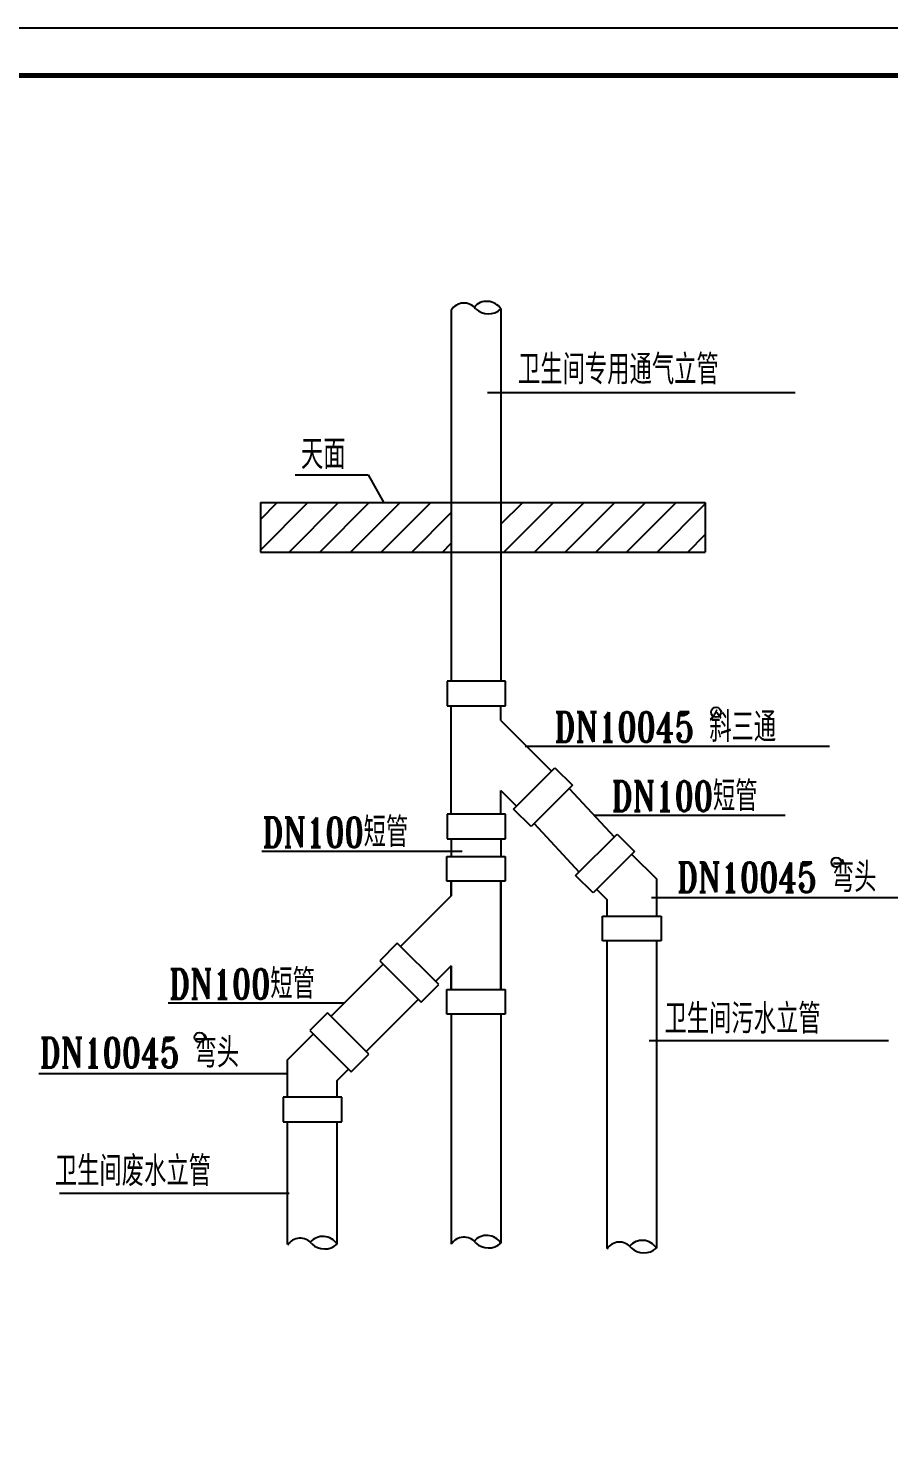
# Model space of a CAD drawing. Extents: x 1000 to 47721, y 1000 to 6465.
# Drawn here: x 1225.9 to 1364.7, y 1227.1 to 1454.1 of the extents above; entities that cross this region are included whole.
import ezdxf

# ---------------------------------------------------------------- set-up
doc = ezdxf.new("R2010")
doc.units = 0
doc.header["$LTSCALE"] = 35
doc.header["$MEASUREMENT"] = 0
doc.layers.add('0P', color=7, linetype='Continuous')
doc.layers.add('图框', color=135, linetype='Continuous')
doc.styles.add('HZTXT0', font='romant', dxfattribs={"width": 0.75, "bigfont": 'HZTXT0'})

msp = doc.modelspace()

# ---------------------------------------------------------------- linework, layer by layer
at = {"color": 0}
for p, q in [((1263.323, 1369.84), (1271.003, 1377.519)), ((1263.323, 1374.79), (1266.053, 1377.519)), ((1267.952, 1369.519), (1275.952, 1377.519)), ((1272.902, 1369.519), (1280.902, 1377.519)), ((1277.852, 1369.519), (1285.852, 1377.519)), ((1282.802, 1369.519), (1290.802, 1377.519)), ((1287.751, 1369.519), (1294.13, 1375.898)), ((1302.13, 1373.999), (1305.651, 1377.519)), ((1302.601, 1369.519), (1310.601, 1377.519)), ((1307.55, 1369.519), (1315.55, 1377.519)), ((1312.5, 1369.519), (1320.5, 1377.519)), ((1317.45, 1369.519), (1325.45, 1377.519)), ((1322.4, 1369.519), (1330.4, 1377.519)), ((1327.349, 1369.519), (1335.102, 1377.272)), ((1332.299, 1369.519), (1335.102, 1372.322)), ((1292.701, 1369.519), (1294.13, 1370.948))]:
    msp.add_line(p, q, dxfattribs=at)
at = {"layer": '0P', "color": 2}
for p, q in [((1294.13, 1408.565), (1294.13, 1348.696)), ((1302.13, 1408.737), (1302.13, 1348.696)), ((1302.88, 1348.696), (1293.435, 1348.696)), ((1293.435, 1348.696), (1293.435, 1344.696)), ((1302.88, 1344.696), (1302.88, 1348.696)), ((1293.435, 1344.696), (1302.88, 1344.696)), ((1294.13, 1327.244), (1294.13, 1344.696)), ((1302.13, 1342.353), (1302.13, 1344.696)), ((1304.171, 1328.037), (1310.849, 1334.715)), ((1310.849, 1334.715), (1313.677, 1331.887)), ((1302.13, 1331.047), (1304.657, 1328.523)), ((1302.13, 1327.244), (1302.13, 1331.047)), ((1313.677, 1331.887), (1306.999, 1325.208)), ((1313.144, 1331.353), (1320.39, 1323.541)), ((1306.999, 1325.208), (1304.171, 1328.037)), ((1302.88, 1327.244), (1293.435, 1327.244)), ((1293.435, 1327.244), (1293.435, 1323.244)), ((1302.88, 1323.244), (1302.88, 1327.244)), ((1307.487, 1325.696), (1314.733, 1317.884)), ((1314.186, 1317.338), (1320.865, 1324.016)), ((1320.865, 1324.016), (1323.693, 1321.188)), ((1293.435, 1323.244), (1302.88, 1323.244)), ((1294.13, 1323.172), (1294.13, 1320.385)), ((1302.13, 1323.343), (1302.13, 1320.385)), ((1323.693, 1321.188), (1317.015, 1314.509)), ((1293.38, 1320.385), (1302.825, 1320.385)), ((1293.38, 1316.385), (1293.38, 1320.385)), ((1302.825, 1320.385), (1302.825, 1316.385)), ((1323.243, 1320.737), (1327.223, 1316.763)), ((1317.015, 1314.509), (1314.186, 1317.338)), ((1327.223, 1316.763), (1327.223, 1310.77)), ((1302.825, 1316.385), (1293.38, 1316.385)), ((1294.13, 1314.042), (1294.13, 1316.385)), ((1294.13, 1316.385), (1294.13, 1314.042)), ((1302.13, 1298.933), (1302.13, 1316.385)), ((1302.13, 1316.385), (1302.13, 1298.933)), ((1317.586, 1315.081), (1319.223, 1313.446)), ((1319.223, 1313.446), (1319.223, 1310.77)), ((1318.528, 1310.77), (1327.973, 1310.77)), ((1318.528, 1306.77), (1318.528, 1310.77)), ((1327.973, 1310.77), (1327.973, 1306.77)), ((1285.412, 1306.404), (1282.583, 1303.576)), ((1292.09, 1299.726), (1285.412, 1306.404)), ((1327.973, 1306.77), (1318.528, 1306.77)), ((1319.223, 1306.77), (1319.223, 1257.212)), ((1327.223, 1306.77), (1327.223, 1257.212)), ((1274.713, 1294.577), (1283.153, 1303.006)), ((1282.583, 1303.576), (1289.261, 1296.897)), ((1282.583, 1303.576), (1289.261, 1296.897)), ((1294.13, 1302.735), (1291.604, 1300.212)), ((1294.13, 1298.933), (1294.13, 1302.735)), ((1294.13, 1302.735), (1294.13, 1298.933)), ((1289.261, 1296.897), (1292.09, 1299.726)), ((1293.38, 1298.933), (1302.825, 1298.933)), ((1293.38, 1294.933), (1293.38, 1298.933)), ((1302.825, 1298.933), (1302.825, 1294.933)), ((1280.37, 1288.92), (1288.81, 1297.349)), ((1274.142, 1295.148), (1271.313, 1292.32)), ((1280.82, 1288.47), (1274.142, 1295.148)), ((1302.825, 1294.933), (1293.38, 1294.933)), ((1294.13, 1294.933), (1294.13, 1257.837)), ((1302.13, 1294.933), (1302.13, 1258.016)), ((1267.7, 1287.572), (1271.883, 1291.75)), ((1271.313, 1292.32), (1277.992, 1285.641)), ((1267.7, 1281.561), (1267.7, 1287.572)), ((1277.992, 1285.641), (1280.82, 1288.47)), ((1275.7, 1284.255), (1277.54, 1286.093)), ((1275.7, 1281.561), (1275.7, 1284.255)), ((1267.016, 1281.561), (1267.016, 1277.561)), ((1276.461, 1281.561), (1267.016, 1281.561)), ((1276.461, 1277.561), (1276.461, 1281.561)), ((1267.016, 1277.561), (1276.461, 1277.561)), ((1267.7, 1257.852), (1267.7, 1277.561)), ((1275.7, 1257.852), (1275.7, 1277.561))]:
    msp.add_line(p, q, dxfattribs=at)
at = {"layer": '0P'}
for p, q in [((1299.969, 1395.254), (1349.581, 1395.254)), ((1268.937, 1381.955), (1280.732, 1381.955)), ((1280.732, 1381.955), (1283.229, 1377.466)), ((1263.323, 1377.519), (1335.102, 1377.519)), ((1263.323, 1377.519), (1263.323, 1369.519)), ((1335.102, 1377.519), (1335.102, 1369.519)), ((1263.323, 1369.519), (1335.102, 1369.519)), ((1302.13, 1342.353), (1310.314, 1334.18)), ((1306.056, 1338.207), (1355.167, 1338.207)), ((1317.278, 1327.06), (1348.003, 1327.06)), ((1263.582, 1321.241), (1295.88, 1321.241)), ((1294.13, 1314.042), (1285.947, 1305.869)), ((1326.435, 1313.754), (1369.687, 1313.754)), ((1248.46, 1296.767), (1276.881, 1296.767)), ((1326.028, 1290.708), (1364.64, 1290.708)), ((1227.599, 1285.376), (1267.7, 1285.376)), ((1230.897, 1266.085), (1267.968, 1266.085))]:
    msp.add_line(p, q, dxfattribs=at)
for centre in [(1336.848, 1343.676), (1356.242, 1319.444), (1253.51, 1291.205)]:
    msp.add_circle(centre, 0.8, dxfattribs=at)
at = {"layer": '0P', "color": 2}
for centre, radius, start, end in [((1296.164, 1407.302), 2.394, 38.33368, 148.16407), ((1299.838, 1407.23), 2.742, 33.31515, 138.54813), ((1300.113, 1410.913), 2.968, 225.75895, 312.82745), ((1269.734, 1256.417), 2.394, 38.33368, 148.16407), ((1273.408, 1256.345), 2.742, 33.31515, 138.54813), ((1273.682, 1260.028), 2.968, 225.75895, 312.82745), ((1296.167, 1256.578), 2.394, 38.33368, 148.27647), ((1299.841, 1256.506), 2.742, 33.40912, 138.54813), ((1300.115, 1260.189), 2.968, 225.75895, 312.82745), ((1321.257, 1255.778), 2.394, 38.33368, 148.16407), ((1324.931, 1255.706), 2.742, 33.31515, 138.54813), ((1325.205, 1259.389), 2.968, 225.75895, 312.82745)]:
    msp.add_arc(centre, radius, start, end, dxfattribs=at)
at = {"layer": '图框', "ltscale": 6}
msp.add_lwpolyline([(1000, 1000), (1642.86, 1000), (1642.86, 1454.054), (1000, 1454.054)], close=True, dxfattribs=at)
msp.add_lwpolyline([(1019.11, 1007.644, 0.764, 0.764, 0), (1635.216, 1007.644, 0.764, 0.764, 0), (1635.216, 1446.41, 0.764, 0.764, 0), (1019.11, 1446.41, 0.764, 0.764, 0)], format="xyseb", close=True, dxfattribs=at)

# ---------------------------------------------------------------- texts
at = {"layer": '0P', "style": 'HZTXT0', "width": 0.75}
for s, p in [('卫生间专用通气立管', (1304.883, 1396.571)), ('天面', (1269.865, 1382.889)), ('DN10045 斜三通', (1310.749, 1338.872)), ('DN100短管', (1319.976, 1327.725)), ('DN100短管', (1263.628, 1321.906)), ('DN10045 弯头', (1330.529, 1314.642)), ('DN100短管', (1248.566, 1297.432)), (' 卫生间污水立管', (1326.05, 1291.799)), ('DN10045 弯头', (1227.709, 1286.325)), (' 卫生间废水立管', (1227.689, 1267.225))]:
    msp.add_text(s, height=4.8, dxfattribs=at).set_placement(p)

doc.saveas('drawing.dxf')
